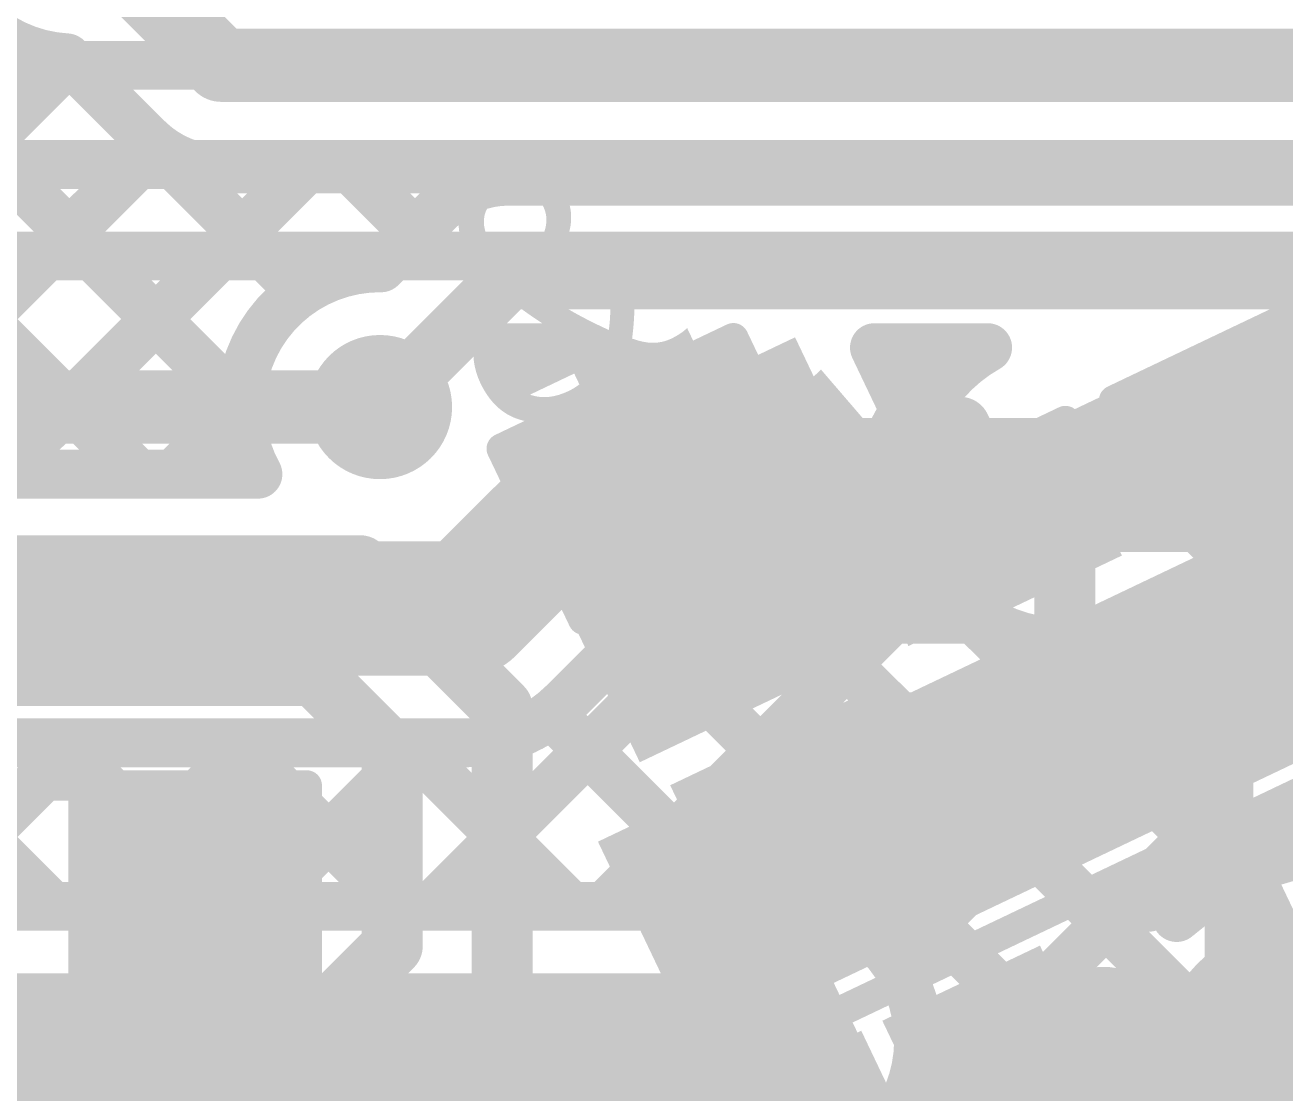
# Model space of a CAD drawing. Header units: millimetres. Extents: x -0.64 to 2.98, y -0.65 to 2.86.
# Drawn here: x 2.2759 to 2.4821, y 1.9087 to 2.0836 of the extents above; entities that cross this region are included whole.
import ezdxf

# ---------------------------------------------------------------- set-up
doc = ezdxf.new("R2010")
doc.units = ezdxf.units.MM
doc.header["$MEASUREMENT"] = 0
for name, color, linetype in [('BottomLayer', 5, 'Continuous'), ('BottomSolder', 6, 'Continuous'), ('Mechanical2', 216, 'Continuous'), ('PadHoleLayer', 156, 'Continuous'), ('TopLayer', 1, 'Continuous'), ('TopOverlay', 2, 'Continuous'), ('TopPaste', 8, 'Continuous'), ('TopSolder', 216, 'Continuous'), ('ViaHoleLayer', 16, 'Continuous')]:
    doc.layers.add(name, color=color, linetype=linetype)
doc.styles.add('Arial', font='', dxfattribs={"height": 0.2})
doc.styles.get('Arial').set_extended_font_data('Arial')

# ---------------------------------------------------------------- blocks, each defined once
blk = doc.blocks.new('SPH8878LR5H_1_76')
at = {"layer": 'BottomSolder'}
h = blk.add_hatch(color=6, dxfattribs=at)
edge = h.paths.add_edge_path()
edge.add_arc((0, -0.04043), 0.004, 0, 360)
at = {"layer": 'PadHoleLayer'}
h = blk.add_hatch(color=156, dxfattribs=at)
edge = h.paths.add_edge_path()
edge.add_arc((0, -0.04043), 0.02018, 0, 360)
at = {"layer": 'TopLayer'}
for points in [[(-0.04567, 0.04992), (-0.0187, 0.04992), (-0.0187, 0.03095), (-0.04567, 0.03095)], [(0.0187, 0.04992), (0.04567, 0.04992), (0.04567, 0.03095), (0.0187, 0.03095)], [(-0.04567, 0.01913), (-0.0187, 0.01913), (-0.0187, -0.00146), (-0.04567, -0.00146)], [(0.0187, 0.01913), (0.04567, 0.01913), (0.04567, -0.00146), (0.0187, -0.00146)]]:
    blk.add_hatch(color=1, dxfattribs=at).paths.add_polyline_path(points)
h = blk.add_hatch(color=1, dxfattribs=at)
edge = h.paths.add_edge_path()
edge.add_arc((0, 0.02464), 0.00787, 0, 360)
h = blk.add_hatch(color=1, dxfattribs=at)
edge = h.paths.add_edge_path()
edge.add_arc((0, -0.04043), 0.03199, 0, 360)
at = {"layer": 'TopPaste'}
for points in [[(-0.04567, 0.04992), (-0.0187, 0.04992), (-0.0187, 0.03095), (-0.04567, 0.03095)], [(0.0187, 0.04992), (0.04567, 0.04992), (0.04567, 0.03095), (0.0187, 0.03095)], [(-0.04567, 0.01913), (-0.0187, 0.01913), (-0.0187, -0.00146), (-0.04567, -0.00146)], [(0.0187, 0.01913), (0.04567, 0.01913), (0.04567, -0.00146), (0.0187, -0.00146)]]:
    blk.add_hatch(color=8, dxfattribs=at).paths.add_polyline_path(points)
h = blk.add_hatch(color=8, dxfattribs=at)
edge = h.paths.add_edge_path()
edge.add_arc((0, 0.02464), 0.00787, 0, 360)
at = {"layer": 'TopSolder'}
for points in [[(-0.04967, 0.05392), (-0.0147, 0.05392), (-0.0147, 0.02695), (-0.04967, 0.02695)], [(0.0147, 0.05392), (0.04967, 0.05392), (0.04967, 0.02695), (0.0147, 0.02695)], [(-0.04967, 0.02313), (-0.0147, 0.02313), (-0.0147, -0.00546), (-0.04967, -0.00546)], [(0.0147, 0.02313), (0.04967, 0.02313), (0.04967, -0.00546), (0.0147, -0.00546)]]:
    blk.add_hatch(color=216, dxfattribs=at).paths.add_polyline_path(points)
h = blk.add_hatch(color=216, dxfattribs=at)
edge = h.paths.add_edge_path()
edge.add_arc((0, 0.02464), 0.01187, 0, 360)
h = blk.add_hatch(color=216, dxfattribs=at)
edge = h.paths.add_edge_path()
edge.add_arc((0, -0.04043), 0.03599, 0, 360)
at = {"layer": 'TopOverlay', "const_width": 0.005}
for points in [[(-0.054, 0.058), (-0.054, -0.084)], [(0.054, 0.058), (-0.054, 0.058)], [(0.054, 0.058), (0.054, -0.084)], [(-0.065, 0.046), (-0.06, 0.041)], [(-0.065, 0.046), (-0.065, 0.036)], [(-0.06, 0.041), (-0.065, 0.036)], [(0.054, -0.084), (-0.054, -0.084)]]:
    blk.add_lwpolyline(points, dxfattribs=at)
at = {"layer": 'TopOverlay', "const_width": 0.0025}
for points in [[(-0.05525, 0.058, 1), (-0.05275, 0.058, 1)], [(-0.05525, 0.058, 1), (-0.05275, 0.058, 1)], [(0.05275, 0.058, 1), (0.05525, 0.058, 1)], [(0.05275, 0.058, 1), (0.05525, 0.058, 1)], [(-0.06625, 0.046, 1), (-0.06375, 0.046, 1)], [(-0.06625, 0.046, 1), (-0.06375, 0.046, 1)], [(-0.06125, 0.041, 1), (-0.05875, 0.041, 1)], [(-0.06125, 0.041, 1), (-0.05875, 0.041, 1)], [(-0.06625, 0.036, 1), (-0.06375, 0.036, 1)], [(-0.06625, 0.036, 1), (-0.06375, 0.036, 1)], [(-0.05525, -0.084, 1), (-0.05275, -0.084, 1)], [(-0.05525, -0.084, 1), (-0.05275, -0.084, 1)], [(0.05275, -0.084, 1), (0.05525, -0.084, 1)], [(0.05275, -0.084, 1), (0.05525, -0.084, 1)]]:
    blk.add_lwpolyline(points, format="xyb", close=True, dxfattribs=at)
blk = doc.blocks.new('SOLDER_BRIDGE_145')
at = {"layer": 'TopLayer'}
for points in [[(-0.045, -0.0175), (-0.045, 0.0175), (-0.015, 0.0175), (-0.015, -0.0175)], [(0.015, -0.0175), (0.015, 0.0175), (0.045, 0.0175), (0.045, -0.0175)]]:
    blk.add_hatch(color=1, dxfattribs=at).paths.add_polyline_path(points)
at = {"layer": 'TopPaste'}
for points in [[(-0.045, -0.0175), (-0.045, 0.0175), (-0.015, 0.0175), (-0.015, -0.0175)], [(0.015, -0.0175), (0.015, 0.0175), (0.045, 0.0175), (0.045, -0.0175)]]:
    blk.add_hatch(color=8, dxfattribs=at).paths.add_polyline_path(points)
at = {"layer": 'TopSolder'}
for points in [[(-0.049, -0.0215), (-0.049, 0.0215), (-0.011, 0.0215), (-0.011, -0.0215)], [(0.011, -0.0215), (0.011, 0.0215), (0.049, 0.0215), (0.049, -0.0215)]]:
    blk.add_hatch(color=216, dxfattribs=at).paths.add_polyline_path(points)
at = {"layer": 'TopOverlay', "const_width": 0.005}
for points in [[(-0.05, 0.022), (-0.05, -0.022)], [(0.05, 0.022), (-0.05, 0.022)], [(0.05, 0.022), (0.05, -0.022)], [(0.05, -0.022), (-0.05, -0.022)]]:
    blk.add_lwpolyline(points, dxfattribs=at)
at = {"layer": 'TopOverlay', "const_width": 0.0025}
for points in [[(-0.05125, 0.022, 1), (-0.04875, 0.022, 1)], [(-0.05125, 0.022, 1), (-0.04875, 0.022, 1)], [(0.04875, 0.022, 1), (0.05125, 0.022, 1)], [(0.04875, 0.022, 1), (0.05125, 0.022, 1)], [(-0.05125, -0.022, 1), (-0.04875, -0.022, 1)], [(-0.05125, -0.022, 1), (-0.04875, -0.022, 1)], [(0.04875, -0.022, 1), (0.05125, -0.022, 1)], [(0.04875, -0.022, 1), (0.05125, -0.022, 1)]]:
    blk.add_lwpolyline(points, format="xyb", close=True, dxfattribs=at)
blk = doc.blocks.new('SOLDER_BRIDGE_146')
at = {"layer": 'TopLayer'}
for points in [[(-0.045, -0.0175), (-0.045, 0.0175), (-0.015, 0.0175), (-0.015, -0.0175)], [(0.015, -0.0175), (0.015, 0.0175), (0.045, 0.0175), (0.045, -0.0175)]]:
    blk.add_hatch(color=1, dxfattribs=at).paths.add_polyline_path(points)
at = {"layer": 'TopPaste'}
for points in [[(-0.045, -0.0175), (-0.045, 0.0175), (-0.015, 0.0175), (-0.015, -0.0175)], [(0.015, -0.0175), (0.015, 0.0175), (0.045, 0.0175), (0.045, -0.0175)]]:
    blk.add_hatch(color=8, dxfattribs=at).paths.add_polyline_path(points)
at = {"layer": 'TopSolder'}
for points in [[(-0.049, -0.0215), (-0.049, 0.0215), (-0.011, 0.0215), (-0.011, -0.0215)], [(0.011, -0.0215), (0.011, 0.0215), (0.049, 0.0215), (0.049, -0.0215)]]:
    blk.add_hatch(color=216, dxfattribs=at).paths.add_polyline_path(points)
at = {"layer": 'TopOverlay', "const_width": 0.005}
for points in [[(-0.05, 0.022), (-0.05, -0.022)], [(0.05, 0.022), (-0.05, 0.022)], [(0.05, 0.022), (0.05, -0.022)], [(0.05, -0.022), (-0.05, -0.022)]]:
    blk.add_lwpolyline(points, dxfattribs=at)
at = {"layer": 'TopOverlay', "const_width": 0.0025}
for points in [[(-0.05125, 0.022, 1), (-0.04875, 0.022, 1)], [(-0.05125, 0.022, 1), (-0.04875, 0.022, 1)], [(0.04875, 0.022, 1), (0.05125, 0.022, 1)], [(0.04875, 0.022, 1), (0.05125, 0.022, 1)], [(-0.05125, -0.022, 1), (-0.04875, -0.022, 1)], [(-0.05125, -0.022, 1), (-0.04875, -0.022, 1)], [(0.04875, -0.022, 1), (0.05125, -0.022, 1)], [(0.04875, -0.022, 1), (0.05125, -0.022, 1)]]:
    blk.add_lwpolyline(points, format="xyb", close=True, dxfattribs=at)
blk = doc.blocks.new('C___0402_227')
at = {"layer": 'TopLayer'}
for points in [[(-0.0275, -0.0125), (-0.0275, 0.0125), (-0.0095, 0.0125), (-0.0095, -0.0125)], [(0.0095, -0.0125), (0.0095, 0.0125), (0.0275, 0.0125), (0.0275, -0.0125)]]:
    blk.add_hatch(color=1, dxfattribs=at).paths.add_polyline_path(points)
at = {"layer": 'TopPaste'}
for points in [[(-0.0275, -0.0125), (-0.0275, 0.0125), (-0.0095, 0.0125), (-0.0095, -0.0125)], [(0.0095, -0.0125), (0.0095, 0.0125), (0.0275, 0.0125), (0.0275, -0.0125)]]:
    blk.add_hatch(color=8, dxfattribs=at).paths.add_polyline_path(points)
at = {"layer": 'TopSolder'}
for points in [[(-0.02986, -0.01486), (-0.02986, 0.01486), (-0.00714, 0.01486), (-0.00714, -0.01486)], [(0.00714, -0.01486), (0.00714, 0.01486), (0.02986, 0.01486), (0.02986, -0.01486)]]:
    blk.add_hatch(color=216, dxfattribs=at).paths.add_polyline_path(points)
at = {"layer": 'TopOverlay', "const_width": 0.005}
for points in [[(-0.031, 0.016), (-0.031, -0.016)], [(-0.011, 0.016), (-0.031, 0.016)], [(0.031, 0.016), (0.011, 0.016)], [(0.031, 0.016), (0.031, -0.016)], [(-0.011, -0.016), (-0.031, -0.016)], [(0.031, -0.016), (0.011, -0.016)]]:
    blk.add_lwpolyline(points, dxfattribs=at)
at = {"layer": 'TopOverlay', "const_width": 0.0025}
for points in [[(-0.03225, 0.016, 1), (-0.02975, 0.016, 1)], [(-0.03225, 0.016, 1), (-0.02975, 0.016, 1)], [(-0.01225, 0.016, 1), (-0.00975, 0.016, 1)], [(0.00975, 0.016, 1), (0.01225, 0.016, 1)], [(0.02975, 0.016, 1), (0.03225, 0.016, 1)], [(0.02975, 0.016, 1), (0.03225, 0.016, 1)], [(-0.03225, -0.016, 1), (-0.02975, -0.016, 1)], [(-0.03225, -0.016, 1), (-0.02975, -0.016, 1)], [(-0.01225, -0.016, 1), (-0.00975, -0.016, 1)], [(0.00975, -0.016, 1), (0.01225, -0.016, 1)], [(0.02975, -0.016, 1), (0.03225, -0.016, 1)], [(0.02975, -0.016, 1), (0.03225, -0.016, 1)]]:
    blk.add_lwpolyline(points, format="xyb", close=True, dxfattribs=at)
blk = doc.blocks.new('CAP_0402_228')
at = {"layer": 'TopLayer'}
for points in [[(-0.0275, -0.0125), (-0.0275, 0.0125), (-0.0095, 0.0125), (-0.0095, -0.0125)], [(0.0095, -0.0125), (0.0095, 0.0125), (0.0275, 0.0125), (0.0275, -0.0125)]]:
    blk.add_hatch(color=1, dxfattribs=at).paths.add_polyline_path(points)
at = {"layer": 'TopPaste'}
for points in [[(-0.0275, -0.0125), (-0.0275, 0.0125), (-0.0095, 0.0125), (-0.0095, -0.0125)], [(0.0095, -0.0125), (0.0095, 0.0125), (0.0275, 0.0125), (0.0275, -0.0125)]]:
    blk.add_hatch(color=8, dxfattribs=at).paths.add_polyline_path(points)
at = {"layer": 'TopSolder'}
for points in [[(-0.02986, -0.01486), (-0.02986, 0.01486), (-0.00714, 0.01486), (-0.00714, -0.01486)], [(0.00714, -0.01486), (0.00714, 0.01486), (0.02986, 0.01486), (0.02986, -0.01486)]]:
    blk.add_hatch(color=216, dxfattribs=at).paths.add_polyline_path(points)
at = {"layer": 'TopOverlay', "const_width": 0.005}
for points in [[(-0.031, 0.016), (-0.031, -0.016)], [(-0.011, 0.016), (-0.031, 0.016)], [(0.031, 0.016), (0.011, 0.016)], [(0.031, 0.016), (0.031, -0.016)], [(-0.011, -0.016), (-0.031, -0.016)], [(0.031, -0.016), (0.011, -0.016)]]:
    blk.add_lwpolyline(points, dxfattribs=at)
at = {"layer": 'TopOverlay', "const_width": 0.0025}
for points in [[(-0.03225, 0.016, 1), (-0.02975, 0.016, 1)], [(-0.03225, 0.016, 1), (-0.02975, 0.016, 1)], [(-0.01225, 0.016, 1), (-0.00975, 0.016, 1)], [(0.00975, 0.016, 1), (0.01225, 0.016, 1)], [(0.02975, 0.016, 1), (0.03225, 0.016, 1)], [(0.02975, 0.016, 1), (0.03225, 0.016, 1)], [(-0.03225, -0.016, 1), (-0.02975, -0.016, 1)], [(-0.03225, -0.016, 1), (-0.02975, -0.016, 1)], [(-0.01225, -0.016, 1), (-0.00975, -0.016, 1)], [(0.00975, -0.016, 1), (0.01225, -0.016, 1)], [(0.02975, -0.016, 1), (0.03225, -0.016, 1)], [(0.02975, -0.016, 1), (0.03225, -0.016, 1)]]:
    blk.add_lwpolyline(points, format="xyb", close=True, dxfattribs=at)
blk = doc.blocks.new('CAP_0603_229')
at = {"layer": 'TopLayer'}
for points in [[(-0.015, 0.0175), (-0.015, -0.0175), (-0.045, -0.0175), (-0.045, 0.0175)], [(0.045, 0.0175), (0.045, -0.0175), (0.015, -0.0175), (0.015, 0.0175)]]:
    blk.add_hatch(color=1, dxfattribs=at).paths.add_polyline_path(points)
at = {"layer": 'TopPaste'}
for points in [[(-0.015, 0.0175), (-0.015, -0.0175), (-0.045, -0.0175), (-0.045, 0.0175)], [(0.045, 0.0175), (0.045, -0.0175), (0.015, -0.0175), (0.015, 0.0175)]]:
    blk.add_hatch(color=8, dxfattribs=at).paths.add_polyline_path(points)
at = {"layer": 'TopSolder'}
for points in [[(-0.01264, 0.01986), (-0.01264, -0.01986), (-0.04736, -0.01986), (-0.04736, 0.01986)], [(0.04736, 0.01986), (0.04736, -0.01986), (0.01264, -0.01986), (0.01264, 0.01986)]]:
    blk.add_hatch(color=216, dxfattribs=at).paths.add_polyline_path(points)
at = {"layer": 'TopOverlay', "const_width": 0.005}
for points in [[(-0.049, 0.021), (-0.049, -0.021)], [(-0.018, 0.021), (-0.049, 0.021)], [(0.049, 0.021), (0.018, 0.021)], [(0.049, 0.021), (0.049, -0.021)], [(-0.018, -0.021), (-0.049, -0.021)], [(0.049, -0.021), (0.018, -0.021)]]:
    blk.add_lwpolyline(points, dxfattribs=at)
at = {"layer": 'TopOverlay', "const_width": 0.0025}
for points in [[(-0.05025, 0.021, 1), (-0.04775, 0.021, 1)], [(-0.05025, 0.021, 1), (-0.04775, 0.021, 1)], [(-0.01925, 0.021, 1), (-0.01675, 0.021, 1)], [(0.01675, 0.021, 1), (0.01925, 0.021, 1)], [(0.04775, 0.021, 1), (0.05025, 0.021, 1)], [(0.04775, 0.021, 1), (0.05025, 0.021, 1)], [(-0.05025, -0.021, 1), (-0.04775, -0.021, 1)], [(-0.05025, -0.021, 1), (-0.04775, -0.021, 1)], [(-0.01925, -0.021, 1), (-0.01675, -0.021, 1)], [(0.01675, -0.021, 1), (0.01925, -0.021, 1)], [(0.04775, -0.021, 1), (0.05025, -0.021, 1)], [(0.04775, -0.021, 1), (0.05025, -0.021, 1)]]:
    blk.add_lwpolyline(points, format="xyb", close=True, dxfattribs=at)

msp = doc.modelspace()

# ---------------------------------------------------------------- hatches: boundary and pattern name
at = {"layer": 'BottomLayer'}
h = msp.add_hatch(color=5, dxfattribs=at)
edge = h.paths.add_edge_path()
edge.add_arc((2.334, 2.021), 0.01181, 0, 360)
h = msp.add_hatch(color=5, dxfattribs=at)
edge = h.paths.add_edge_path()
edge.add_arc((2.44613, 2.00823), 0.01181, 0, 360)
h = msp.add_hatch(color=5, dxfattribs=at)
edge = h.paths.add_edge_path()
edge.add_arc((2.39937, 1.91721), 0.01181, 0, 360)
at = {"layer": 'BottomSolder'}
h = msp.add_hatch(color=6, dxfattribs=at)
edge = h.paths.add_edge_path()
edge.add_arc((2.334, 2.021), 0.00791, 0, 360)
h = msp.add_hatch(color=6, dxfattribs=at)
edge = h.paths.add_edge_path()
edge.add_arc((2.44613, 2.00823), 0.00791, 0, 360)
h = msp.add_hatch(color=6, dxfattribs=at)
edge = h.paths.add_edge_path()
edge.add_arc((2.39937, 1.91721), 0.00791, 0, 360)
at = {"layer": 'TopLayer'}
for points in [[(2.48566, 2.01292), (2.47563, 2.03395), (2.41049, 2.00288), (2.42052, 1.98185)], [(2.4243, 1.98559), (2.40196, 2.03243), (2.3542, 2.00965), (2.37654, 1.96281)], [(2.4914, 2.00785), (2.36969, 1.9498), (2.38584, 1.91595), (2.50754, 1.974)], [(2.4263, 1.88891), (2.4062, 1.93106), (2.38374, 1.92034), (2.40384, 1.8782)]]:
    msp.add_hatch(color=1, dxfattribs=at).paths.add_polyline_path(points)
h = msp.add_hatch(color=1, dxfattribs=at)
edge = h.paths.add_edge_path()
edge.add_arc((2.334, 2.021), 0.01181, 0, 360)
h = msp.add_hatch(color=1, dxfattribs=at)
edge = h.paths.add_edge_path()
edge.add_arc((2.44613, 2.00823), 0.01181, 0, 360)
h = msp.add_hatch(color=1, dxfattribs=at)
edge = h.paths.add_edge_path()
edge.add_arc((2.39937, 1.91721), 0.01181, 0, 360)
at = {"layer": 'TopSolder'}
h = msp.add_hatch(color=216, dxfattribs=at)
edge = h.paths.add_edge_path()
edge.add_arc((2.334, 2.021), 0.00791, 0, 360)
h = msp.add_hatch(color=216, dxfattribs=at)
edge = h.paths.add_edge_path()
edge.add_arc((2.44613, 2.00823), 0.00791, 0, 360)
h = msp.add_hatch(color=216, dxfattribs=at)
edge = h.paths.add_edge_path()
edge.add_arc((2.39937, 1.91721), 0.00791, 0, 360)
at = {"layer": 'ViaHoleLayer'}
h = msp.add_hatch(color=16, dxfattribs=at)
edge = h.paths.add_edge_path()
edge.add_arc((2.334, 2.021), 0.00591, 0, 360)
h = msp.add_hatch(color=16, dxfattribs=at)
edge = h.paths.add_edge_path()
edge.add_arc((2.44613, 2.00823), 0.00591, 0, 360)
h = msp.add_hatch(color=16, dxfattribs=at)
edge = h.paths.add_edge_path()
edge.add_arc((2.39937, 1.91721), 0.00591, 0, 360)

# ---------------------------------------------------------------- linework, layer by layer
at = {"layer": 'BottomLayer'}
for points, const_width in [([(2.17, 2.16271), (2.31119, 2.02152)], 0.008), ([(2.17, 2.13443), (2.29443, 2.01)], 0.008), ([(2.284, 2.101), (2.308, 2.077)], 0.012), ([(2.308, 2.077), (2.516, 2.077)], 0.012), ([(2.21532, 2.01), (2.28314, 2.07782)], 0.008), ([(2.28273, 2.07822), (2.29596, 2.065)], 0.008), ([(2.2436, 2.01), (2.29735, 2.06375)], 0.008), ([(2.29668, 2.06431), (2.32115, 2.03985)], 0.008), ([(2.27188, 2.01), (2.32188, 2.06)], 0.008), ([(2.308, 2.06), (2.50896, 2.06)], 0.008), ([(2.32928, 2.06), (2.33983, 2.04945)], 0.008), ([(2.33398, 2.04381), (2.35017, 2.06)], 0.008), ([(2.355, 2.058), (2.496, 2.058)], 0.008), ([(2.33418, 2.04381), (2.34367, 2.0533)], 0.008), ([(2.334, 2.021), (2.355, 2.042)], 0.01), ([(2.355, 2.042), (2.496, 2.042)], 0.01), ([(2.48374, 2.026), (2.48937, 2.026)], 0.008), ([(2.30017, 2.01), (2.31119, 2.02102)], 0.008), ([(2.34843, 1.988), (2.36866, 2.00823)], 0.022), ([(2.36866, 2.00823), (2.47077, 2.00823)], 0.022), ([(2.47077, 2.00823), (2.495, 1.984)], 0.022), ([(2.21011, 2.01), (2.31402, 2.01)], 0.008), ([(2.44613, 1.98642), (2.44613, 2.00823)], 0.01), ([(2.201, 1.988), (2.34843, 1.988)], 0.022), ([(2.34252, 1.93921), (2.38954, 1.98623)], 0.008), ([(2.36402, 1.97248), (2.37777, 1.98623)], 0.008), ([(2.3708, 1.93921), (2.41782, 1.98623)], 0.008), ([(2.37777, 1.98623), (2.43263, 1.98623)], 0.008), ([(2.40305, 1.98623), (2.46687, 1.92241)], 0.008), ([(2.43134, 1.98623), (2.473, 1.94457)], 0.008), ([(2.45962, 1.98623), (2.473, 1.97285)], 0.008), ([(2.46166, 1.98623), (2.473, 1.97489)], 0.008), ([(2.37627, 1.98473), (2.46095, 1.90005)], 0.008), ([(2.39989, 1.94002), (2.44254, 1.98267)], 0.008), ([(2.41822, 1.93006), (2.46802, 1.97986)], 0.008), ([(2.473, 1.92915), (2.473, 1.97489)], 0.008), ([(2.36202, 1.9707), (2.39347, 1.93925)], 0.008), ([(2.201, 1.966), (2.34843, 1.966)], 0.008), ([(2.25358, 1.966), (2.28036, 1.93921)], 0.008), ([(2.25767, 1.93921), (2.28445, 1.966)], 0.008), ([(2.28186, 1.966), (2.30865, 1.93921)], 0.008), ([(2.28595, 1.93921), (2.31274, 1.966)], 0.008), ([(2.31014, 1.966), (2.33693, 1.93921)], 0.008), ([(2.31423, 1.93921), (2.34102, 1.966)], 0.008), ([(2.33843, 1.966), (2.36522, 1.93921)], 0.008), ([(2.3588, 1.84236), (2.473, 1.95656)], 0.008), ([(2.21535, 1.93921), (2.39334, 1.93921)], 0.008), ([(2.20624, 1.91721), (2.39893, 1.91721)], 0.022), ([(2.38573, 1.841), (2.46633, 1.9216)], 0.008), ([(2.4214, 1.91131), (2.49521, 1.8375)], 0.008)]:
    msp.add_lwpolyline(points, dxfattribs=dict(at, const_width=const_width))
at = {"layer": 'BottomLayer', "const_width": 0.008}
for points in [[(2.28273, 2.07822, -1.192248), (2.293, 2.12196)], [(2.308, 2.06, -0.199327), (2.29596, 2.065)], [(2.308, 2.06, -0.198912), (2.29598, 2.06498)], [(2.34367, 2.0533, -0.199231), (2.355, 2.058)], [(2.34369, 2.05331, -0.198912), (2.355, 2.058)], [(2.31402, 2.01, -0.573227), (2.33418, 2.04381)], [(2.45962, 1.98623, -0.282329), (2.43263, 1.98623)], [(2.36402, 1.97248, -0.199566), (2.34843, 1.966)], [(2.36398, 1.97244, -0.198912), (2.34843, 1.966)], [(2.39334, 1.93921, -0.494904), (2.42218, 1.91721)], [(2.46415, 1.88829, -0.341555), (2.473, 1.92915)], [(2.46415, 1.88829, -0.341555), (2.473, 1.92915)], [(2.42218, 1.91721, -0.494904), (2.39334, 1.89521)]]:
    msp.add_lwpolyline(points, format="xyb", dxfattribs=at)
at = {"layer": 'BottomLayer'}
for points, const_width in [([(2.305, 2.077, 1), (2.311, 2.077, 1)], 0.006), ([(2.305, 2.077, 1), (2.311, 2.077, 1)], 0.006), ([(2.28073, 2.07822, 1), (2.28473, 2.07822, 1)], 0.004), ([(2.28073, 2.07822, 1), (2.28473, 2.07822, 1)], 0.004), ([(2.28114, 2.07782, 1), (2.28514, 2.07782, 1)], 0.004), ([(2.29396, 2.065, 1), (2.29796, 2.065, 1)], 0.004), ([(2.29396, 2.065, 1), (2.29796, 2.065, 1)], 0.004), ([(2.29398, 2.06498, 1), (2.29798, 2.06498, 1)], 0.004), ([(2.29468, 2.06431, 1), (2.29868, 2.06431, 1)], 0.004), ([(2.29535, 2.06375, 1), (2.29935, 2.06375, 1)], 0.004), ([(2.306, 2.06, 1), (2.31, 2.06, 1)], 0.004), ([(2.306, 2.06, 1), (2.31, 2.06, 1)], 0.004), ([(2.306, 2.06, 1), (2.31, 2.06, 1)], 0.004), ([(2.31988, 2.06, 1), (2.32388, 2.06, 1)], 0.004), ([(2.32728, 2.06, 1), (2.33128, 2.06, 1)], 0.004), ([(2.34817, 2.06, 1), (2.35217, 2.06, 1)], 0.004), ([(2.353, 2.058, 1), (2.357, 2.058, 1)], 0.004), ([(2.353, 2.058, 1), (2.357, 2.058, 1)], 0.004), ([(2.353, 2.058, 1), (2.357, 2.058, 1)], 0.004), ([(2.34167, 2.0533, 1), (2.34567, 2.0533, 1)], 0.004), ([(2.34167, 2.0533, 1), (2.34567, 2.0533, 1)], 0.004), ([(2.34169, 2.05331, 1), (2.34569, 2.05331, 1)], 0.004), ([(2.33783, 2.04945, 1), (2.34183, 2.04945, 1)], 0.004), ([(2.33198, 2.04381, 1), (2.33598, 2.04381, 1)], 0.004), ([(2.33218, 2.04381, 1), (2.33618, 2.04381, 1)], 0.004), ([(2.33218, 2.04381, 1), (2.33618, 2.04381, 1)], 0.004), ([(2.3525, 2.042, 1), (2.3575, 2.042, 1)], 0.005), ([(2.3525, 2.042, 1), (2.3575, 2.042, 1)], 0.005), ([(2.31915, 2.03985, 1), (2.32315, 2.03985, 1)], 0.004), ([(2.48174, 2.026, 1), (2.48574, 2.026, 1)], 0.004), ([(2.30919, 2.02152, 1), (2.31319, 2.02152, 1)], 0.004), ([(2.3315, 2.021, 1), (2.3365, 2.021, 1)], 0.005), ([(2.30919, 2.02102, 1), (2.31319, 2.02102, 1)], 0.004), ([(2.36316, 2.00823, 1), (2.37416, 2.00823, 1)], 0.011), ([(2.36316, 2.00823, 1), (2.37416, 2.00823, 1)], 0.011), ([(2.46527, 2.00823, 1), (2.47627, 2.00823, 1)], 0.011), ([(2.46527, 2.00823, 1), (2.47627, 2.00823, 1)], 0.011), ([(2.29243, 2.01, 1), (2.29643, 2.01, 1)], 0.004), ([(2.29817, 2.01, 1), (2.30217, 2.01, 1)], 0.004), ([(2.31202, 2.01, 1), (2.31602, 2.01, 1)], 0.004), ([(2.31202, 2.01, 1), (2.31602, 2.01, 1)], 0.004), ([(2.44363, 2.00823, 1), (2.44863, 2.00823, 1)], 0.005), ([(2.34293, 1.988, 1), (2.35393, 1.988, 1)], 0.011), ([(2.34293, 1.988, 1), (2.35393, 1.988, 1)], 0.011), ([(2.37577, 1.98623, 1), (2.37977, 1.98623, 1)], 0.004), ([(2.37577, 1.98623, 1), (2.37977, 1.98623, 1)], 0.004), ([(2.38754, 1.98623, 1), (2.39154, 1.98623, 1)], 0.004), ([(2.40105, 1.98623, 1), (2.40505, 1.98623, 1)], 0.004), ([(2.41582, 1.98623, 1), (2.41982, 1.98623, 1)], 0.004), ([(2.42934, 1.98623, 1), (2.43334, 1.98623, 1)], 0.004), ([(2.43063, 1.98623, 1), (2.43463, 1.98623, 1)], 0.004), ([(2.43063, 1.98623, 1), (2.43463, 1.98623, 1)], 0.004), ([(2.44363, 1.98642, 1), (2.44863, 1.98642, 1)], 0.005), ([(2.45762, 1.98623, 1), (2.46162, 1.98623, 1)], 0.004), ([(2.45762, 1.98623, 1), (2.46162, 1.98623, 1)], 0.004), ([(2.45966, 1.98623, 1), (2.46366, 1.98623, 1)], 0.004), ([(2.37427, 1.98473, 1), (2.37827, 1.98473, 1)], 0.004), ([(2.44054, 1.98267, 1), (2.44454, 1.98267, 1)], 0.004), ([(2.46602, 1.97986, 1), (2.47002, 1.97986, 1)], 0.004), ([(2.471, 1.97489, 1), (2.475, 1.97489, 1)], 0.004), ([(2.471, 1.97489, 1), (2.475, 1.97489, 1)], 0.004), ([(2.36198, 1.97244, 1), (2.36598, 1.97244, 1)], 0.004), ([(2.36202, 1.97248, 1), (2.36602, 1.97248, 1)], 0.004), ([(2.36202, 1.97248, 1), (2.36602, 1.97248, 1)], 0.004), ([(2.471, 1.97285, 1), (2.475, 1.97285, 1)], 0.004), ([(2.36002, 1.9707, 1), (2.36402, 1.9707, 1)], 0.004), ([(2.27986, 1.966, 1), (2.28386, 1.966, 1)], 0.004), ([(2.28245, 1.966, 1), (2.28645, 1.966, 1)], 0.004), ([(2.30814, 1.966, 1), (2.31214, 1.966, 1)], 0.004), ([(2.31074, 1.966, 1), (2.31474, 1.966, 1)], 0.004), ([(2.33643, 1.966, 1), (2.34043, 1.966, 1)], 0.004), ([(2.33902, 1.966, 1), (2.34302, 1.966, 1)], 0.004), ([(2.34643, 1.966, 1), (2.35043, 1.966, 1)], 0.004), ([(2.34643, 1.966, 1), (2.35043, 1.966, 1)], 0.004), ([(2.34643, 1.966, 1), (2.35043, 1.966, 1)], 0.004), ([(2.471, 1.95656, 1), (2.475, 1.95656, 1)], 0.004), ([(2.471, 1.94457, 1), (2.475, 1.94457, 1)], 0.004), ([(2.27836, 1.93921, 1), (2.28236, 1.93921, 1)], 0.004), ([(2.28395, 1.93921, 1), (2.28795, 1.93921, 1)], 0.004), ([(2.30665, 1.93921, 1), (2.31065, 1.93921, 1)], 0.004), ([(2.31223, 1.93921, 1), (2.31623, 1.93921, 1)], 0.004), ([(2.33493, 1.93921, 1), (2.33893, 1.93921, 1)], 0.004), ([(2.34052, 1.93921, 1), (2.34452, 1.93921, 1)], 0.004), ([(2.36322, 1.93921, 1), (2.36722, 1.93921, 1)], 0.004), ([(2.3688, 1.93921, 1), (2.3728, 1.93921, 1)], 0.004), ([(2.39134, 1.93921, 1), (2.39534, 1.93921, 1)], 0.004), ([(2.39134, 1.93921, 1), (2.39534, 1.93921, 1)], 0.004), ([(2.39147, 1.93925, 1), (2.39547, 1.93925, 1)], 0.004), ([(2.39789, 1.94002, 1), (2.40189, 1.94002, 1)], 0.004), ([(2.41622, 1.93006, 1), (2.42022, 1.93006, 1)], 0.004), ([(2.471, 1.92915, 1), (2.475, 1.92915, 1)], 0.004), ([(2.471, 1.92915, 1), (2.475, 1.92915, 1)], 0.004), ([(2.471, 1.92915, 1), (2.475, 1.92915, 1)], 0.004), ([(2.39343, 1.91721, 1), (2.40443, 1.91721, 1)], 0.011), ([(2.46487, 1.92241, 1), (2.46887, 1.92241, 1)], 0.004), ([(2.46433, 1.9216, 1), (2.46833, 1.9216, 1)], 0.004), ([(2.42018, 1.91721, 1), (2.42418, 1.91721, 1)], 0.004), ([(2.42018, 1.91721, 1), (2.42418, 1.91721, 1)], 0.004), ([(2.4194, 1.91131, 1), (2.4234, 1.91131, 1)], 0.004)]:
    msp.add_lwpolyline(points, format="xyb", close=True, dxfattribs=dict(at, const_width=const_width))
at = {"layer": 'Mechanical2', "const_width": 0.01}
msp.add_lwpolyline([(1.75783, 2.80917, -6.230382), (0.64896, 2.81029)], format="xyb", dxfattribs=at)
at = {"layer": 'TopLayer'}
for points, const_width in [([(1.99, 2.077), (2.513, 2.077)], 0.008), ([(1.99674, 2.06074), (2.50626, 2.06074)], 0.008), ([(2.00674, 2.04574), (2.49826, 2.04574)], 0.008), ([(2.35463, 2.03074), (2.36542, 2.03074)], 0.008), ([(2.35618, 2.02633), (2.36542, 2.03074)], 0.008), ([(2.37032, 2.02864), (2.38108, 2.00608)], 0.01), ([(2.41496, 2.03074), (2.43349, 2.03074)], 0.008), ([(2.41496, 2.03074), (2.42022, 2.01971)], 0.008), ([(2.41511, 2.03074), (2.42412, 2.02173)], 0.008), ([(2.035, 2.021), (2.334, 2.021)], 0.012), ([(2.42898, 2.01768), (2.43716, 2.00053)], 0.01), ([(2.18454, 1.995), (2.33077, 1.995)], 0.01), ([(2.33077, 1.995), (2.354, 1.97177)], 0.01), ([(2.192, 1.977), (2.32331, 1.977)], 0.01), ([(2.32331, 1.977), (2.336, 1.96431)], 0.01), ([(2.354, 1.92523), (2.354, 1.97177)], 0.01), ([(2.336, 1.93269), (2.336, 1.96431)], 0.01), ([(2.4598, 1.93904), (2.50027, 1.95834)], 0.008), ([(2.40236, 1.94736), (2.40692, 1.95192)], 0.008), ([(2.40692, 1.95192), (2.40792, 1.95292)], 0.008), ([(2.40236, 1.9202), (2.40236, 1.94736)], 0.008), ([(2.47692, 1.9409), (2.495, 1.903)], 0.01), ([(2.302, 1.9345), (2.302, 1.937)], 0.01), ([(2.302, 1.9345), (2.3155, 1.921)], 0.01), ([(2.32431, 1.921), (2.336, 1.93269)], 0.01), ([(2.33177, 1.903), (2.354, 1.92523)], 0.01), ([(2.43667, 1.91084), (2.45249, 1.91829)], 0.022), ([(2.45249, 1.91829), (2.495, 1.903)], 0.022), ([(2.3155, 1.921), (2.32431, 1.921)], 0.01)]:
    msp.add_lwpolyline(points, dxfattribs=dict(at, const_width=const_width))
for points, const_width in [([(2.35263, 2.03074, 1), (2.35663, 2.03074, 1)], 0.004), ([(2.36342, 2.03074, 1), (2.36742, 2.03074, 1)], 0.004), ([(2.36342, 2.03074, 1), (2.36742, 2.03074, 1)], 0.004), ([(2.36782, 2.02864, 1), (2.37282, 2.02864, 1)], 0.005), ([(2.41296, 2.03074, 1), (2.41696, 2.03074, 1)], 0.004), ([(2.41296, 2.03074, 1), (2.41696, 2.03074, 1)], 0.004), ([(2.41311, 2.03074, 1), (2.41711, 2.03074, 1)], 0.004), ([(2.43149, 2.03074, 1), (2.43549, 2.03074, 1)], 0.004), ([(2.43149, 2.03074, 1), (2.43549, 2.03074, 1)], 0.004), ([(2.35418, 2.02633, 1), (2.35818, 2.02633, 1)], 0.004), ([(2.331, 2.021, 1), (2.337, 2.021, 1)], 0.006), ([(2.42199, 2.0215, 1), (2.42599, 2.0215, 1)], 0.004), ([(2.42212, 2.02173, 1), (2.42612, 2.02173, 1)], 0.004), ([(2.41822, 2.01971, 1), (2.42222, 2.01971, 1)], 0.004), ([(2.42648, 2.01768, 1), (2.43148, 2.01768, 1)], 0.005), ([(2.37858, 2.00608, 1), (2.38358, 2.00608, 1)], 0.005), ([(2.43466, 2.00053, 1), (2.43966, 2.00053, 1)], 0.005), ([(2.32827, 1.995, 1), (2.33327, 1.995, 1)], 0.005), ([(2.32827, 1.995, 1), (2.33327, 1.995, 1)], 0.005), ([(2.48046, 1.9823, 1), (2.49146, 1.9823, 1)], 0.011), ([(2.32081, 1.977, 1), (2.32581, 1.977, 1)], 0.005), ([(2.32081, 1.977, 1), (2.32581, 1.977, 1)], 0.005), ([(2.3515, 1.97177, 1), (2.3565, 1.97177, 1)], 0.005), ([(2.3515, 1.97177, 1), (2.3565, 1.97177, 1)], 0.005), ([(2.3335, 1.96431, 1), (2.3385, 1.96431, 1)], 0.005), ([(2.3335, 1.96431, 1), (2.3385, 1.96431, 1)], 0.005), ([(2.40492, 1.95192, 1), (2.40892, 1.95192, 1)], 0.004), ([(2.40492, 1.95192, 1), (2.40892, 1.95192, 1)], 0.004), ([(2.40592, 1.95292, 1), (2.40992, 1.95292, 1)], 0.004), ([(2.40036, 1.94736, 1), (2.40436, 1.94736, 1)], 0.004), ([(2.40036, 1.94736, 1), (2.40436, 1.94736, 1)], 0.004), ([(2.47442, 1.9409, 1), (2.47942, 1.9409, 1)], 0.005), ([(2.4578, 1.93904, 1), (2.4618, 1.93904, 1)], 0.004), ([(2.2995, 1.937, 1), (2.3045, 1.937, 1)], 0.005), ([(2.46244, 1.93737, 1), (2.46644, 1.93737, 1)], 0.004), ([(2.2995, 1.9345, 1), (2.3045, 1.9345, 1)], 0.005), ([(2.2995, 1.9345, 1), (2.3045, 1.9345, 1)], 0.005), ([(2.3335, 1.93269, 1), (2.3385, 1.93269, 1)], 0.005), ([(2.3335, 1.93269, 1), (2.3385, 1.93269, 1)], 0.005), ([(2.3515, 1.92523, 1), (2.3565, 1.92523, 1)], 0.005), ([(2.3515, 1.92523, 1), (2.3565, 1.92523, 1)], 0.005), ([(2.44699, 1.91829, 1), (2.45799, 1.91829, 1)], 0.011), ([(2.44699, 1.91829, 1), (2.45799, 1.91829, 1)], 0.011), ([(2.313, 1.921, 1), (2.318, 1.921, 1)], 0.005), ([(2.313, 1.921, 1), (2.318, 1.921, 1)], 0.005), ([(2.32181, 1.921, 1), (2.32681, 1.921, 1)], 0.005), ([(2.32181, 1.921, 1), (2.32681, 1.921, 1)], 0.005), ([(2.40036, 1.9202, 1), (2.40436, 1.9202, 1)], 0.004), ([(2.43117, 1.91084, 1), (2.44217, 1.91084, 1)], 0.011)]:
    msp.add_lwpolyline(points, format="xyb", close=True, dxfattribs=dict(at, const_width=const_width))
for points, const_width in [([(2.42399, 2.0215, -0.130486), (2.43349, 2.03074)], 0.008), ([(2.48596, 1.9823, -0.414214), (2.561, 1.90727)], 0.022), ([(2.46444, 1.93737, -0.49936), (2.53651, 1.9228)], 0.008)]:
    msp.add_lwpolyline(points, format="xyb", dxfattribs=dict(at, const_width=const_width))

# ---------------------------------------------------------------- block references
for name, p, rotation in [('C___0402_227', (2.482, 2.001), 115.5), ('CAP_0603_229', (2.394, 1.979), 115.5), ('CAP_0402_228', (2.44513, 1.98383), 115.5), ('SPH8878LR5H_1_76', (2.45851, 1.88559), 115.5), ('SOLDER_BRIDGE_145', (2.272, 1.937), 180), ('SOLDER_BRIDGE_146', (2.272, 1.885), 180)]:
    msp.add_blockref(name, p, dxfattribs=dict(rotation=rotation))

# ---------------------------------------------------------------- texts
at = {"layer": 'TopOverlay', "style": 'Arial'}
msp.add_text('&', height=0.04, rotation=25.5, dxfattribs=at).set_placement((2.35321, 2.01457))
at = {"layer": 'TopOverlay', "style": 'Arial', "text_generation_flag": 2}
msp.add_text('*', height=0.06, rotation=115.5, dxfattribs=at).set_placement((2.44733, 2.04825))

doc.saveas('drawing.dxf')
